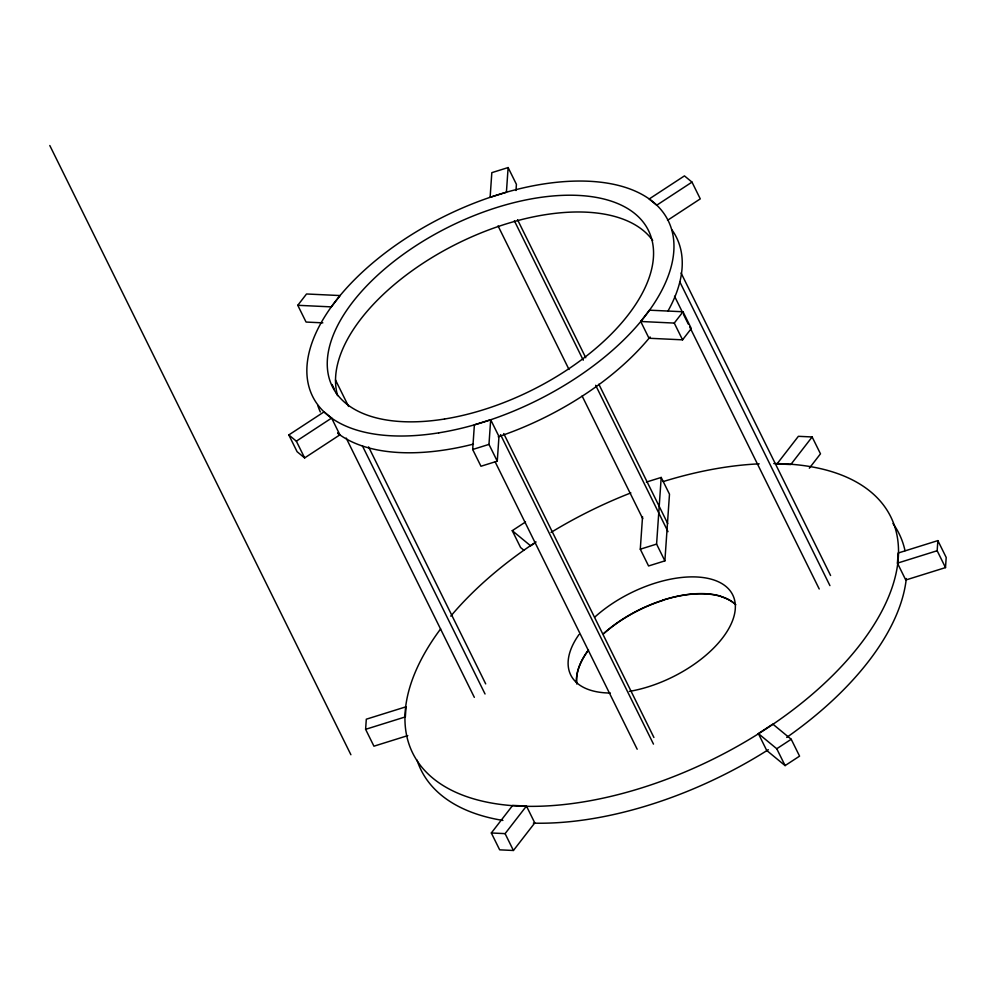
<?xml version="1.0" encoding="UTF-8"?>
<svg xmlns="http://www.w3.org/2000/svg" width="996" height="996" viewBox="0 0 996 996"><rect width="100%" height="100%" fill="white"/><g stroke="black" fill="none" stroke-linecap="round" stroke-linejoin="round"><path stroke-width="1.49" d="M365.607 729.321L366.304 719.199L406.044 706.787L405.347 716.908L365.607 729.321L373.936 746.191L407.787 735.608M472.677 449.495L474.382 424.819L490.679 419.727L498.971 436.485L497.265 461.16L480.956 466.253L472.677 449.495L488.974 444.39L490.679 419.727M508.122 167.565L506.416 192.24L490.119 197.333L491.825 172.657L508.122 167.565L516.414 184.335L515.99 190.51M646.392 482.064L661.207 477.445L669.486 494.203L664.88 560.873L648.57 565.965L640.291 549.194L642.545 516.638M664.88 560.873L656.588 544.102L661.207 477.445M897.433 563.151L898.131 553.029L937.871 540.616L946.2 557.474L945.503 567.596L905.762 580.008L897.433 563.151L937.161 550.738L937.871 540.616M297.779 305.299L306.531 293.982L340.097 295.563L331.332 306.88L297.779 305.299L306.058 322.057L322.841 322.853M640.714 321.484L649.467 310.179L683.019 311.76L691.311 328.531L682.559 339.835L648.994 338.254L640.714 321.484L674.267 323.078L683.019 311.76M491.327 832.98L512.679 805.403L526.448 806.05L534.777 822.92L513.426 850.484L499.668 849.837L491.327 832.98L505.097 833.627L526.448 806.05M812.138 436.958L790.799 464.534L777.029 463.887L798.381 436.31L812.138 436.958L820.48 453.815L809.337 468.207M288.815 434.941L324.074 411.858L331.618 418.071L339.897 434.841L304.639 457.923L297.094 451.711L288.815 434.941L296.347 441.166L304.639 457.923M296.347 441.166L331.618 418.071M691.996 182.119L656.725 205.201L649.18 198.988L684.451 175.894L691.996 182.119L700.275 198.876L667.532 220.315M524.033 550.365L520.584 547.526L512.255 530.669L525.515 521.979M535.462 542.671L530.631 545.82L512.255 530.669M758.367 733.579L772.834 724.117L791.222 739.269L799.564 756.138L785.097 765.6L766.708 750.449L758.367 733.579L776.755 748.743L785.097 765.6M776.755 748.743L791.222 739.269M640.291 549.194L656.588 544.102M337.744 433.061L339.897 434.841M937.161 550.738L945.503 567.596M681.077 273.004L830.589 575.514M679.733 281.719L829.929 585.623M674.541 296.235L682.111 311.561M683.493 314.35L688.311 324.111M689.693 326.9L819.222 588.985M674.267 323.078L682.559 339.835M517.547 219.73L585.748 357.738M598.845 384.219L667.743 523.635M514.359 220.788L583.258 360.191M595.658 385.29L668.005 531.665M498.05 225.905L569.015 369.504M582.112 395.985L642.744 518.667M503.715 433.559L653.911 737.476M500.527 434.63L653.476 744.112M488.974 444.39L497.265 461.16M495.249 462.057L637.179 749.229M335.49 379.974L348.588 406.455M368.57 446.88L485.699 683.879M332.079 384.506L334.146 388.689M336.225 392.872L337.594 395.649M362.395 445.847L485.04 693.988M346.185 438.053L474.333 697.349M505.097 833.627L513.426 850.484M49.8 145.516L350.903 754.744M671.939 229.864A198.316 103.036 -26.3 0 1 668.092 310.814M650.114 336.959A198.316 103.036 -26.3 0 1 498.199 436.783M473.461 444.104A198.316 103.036 -26.3 0 1 337.669 433.248M320.326 411.983A198.316 103.036 -26.3 0 1 317.786 405.397M337.183 394.055A176.28 91.582 -26.3 0 1 459.928 242.302A176.28 91.582 -26.3 0 1 652.679 240.472M892.989 523.535A266.629 138.519 -26.3 0 1 905.015 550.676M906.31 578.527A266.629 138.519 -26.3 0 1 786.716 737.413M768.314 749.702A266.629 138.519 -26.3 0 1 533.37 823.157M502.905 820.43A266.629 138.519 -26.3 0 1 417.05 760.135M773.78 463.563A266.629 138.519 -26.3 0 1 865.113 637.913A266.629 138.519 -26.3 0 1 525.826 806.299A266.629 138.519 -26.3 0 1 440.63 628.899M450.765 616.138A266.629 138.519 -26.3 0 1 536.035 541.936M551.025 532.424A266.629 138.519 -26.3 0 1 630.854 492.908M663.112 481.603A266.629 138.519 -26.3 0 1 759.189 463.85M576.56 682.634A90.35 46.937 -26.3 0 1 587.391 651.359M603.364 633.767A90.35 46.937 -26.3 0 1 735.832 604.721M576.784 684.028A90.35 46.887 -26.5 0 1 588.524 650.064M662.987 600.09A90.35 46.887 -26.5 0 1 720.955 596.268M721.428 596.729A90.35 46.986 -26.1 0 1 734.948 604.012M603.539 633.817A90.35 46.663 -26.3 0 1 663.411 600.264M595.023 616.885A90.35 46.937 -26.3 0 1 733.019 595.533A90.35 46.937 -26.3 0 1 629.348 691.398M610.374 693.029A90.35 46.937 -26.3 0 1 579.05 634.477M438.8 432.837A198.316 103.036 -26.3 0 0 668.764 221.847A198.316 103.036 -26.3 0 0 363.652 270.924A198.316 103.036 -26.3 0 0 438.8 432.837M444.527 419.017A176.28 91.582 -26.3 0 0 648.944 231.483A176.28 91.582 -26.3 0 0 377.733 275.108A176.28 91.582 -26.3 0 0 444.527 419.017"/></g></svg>
